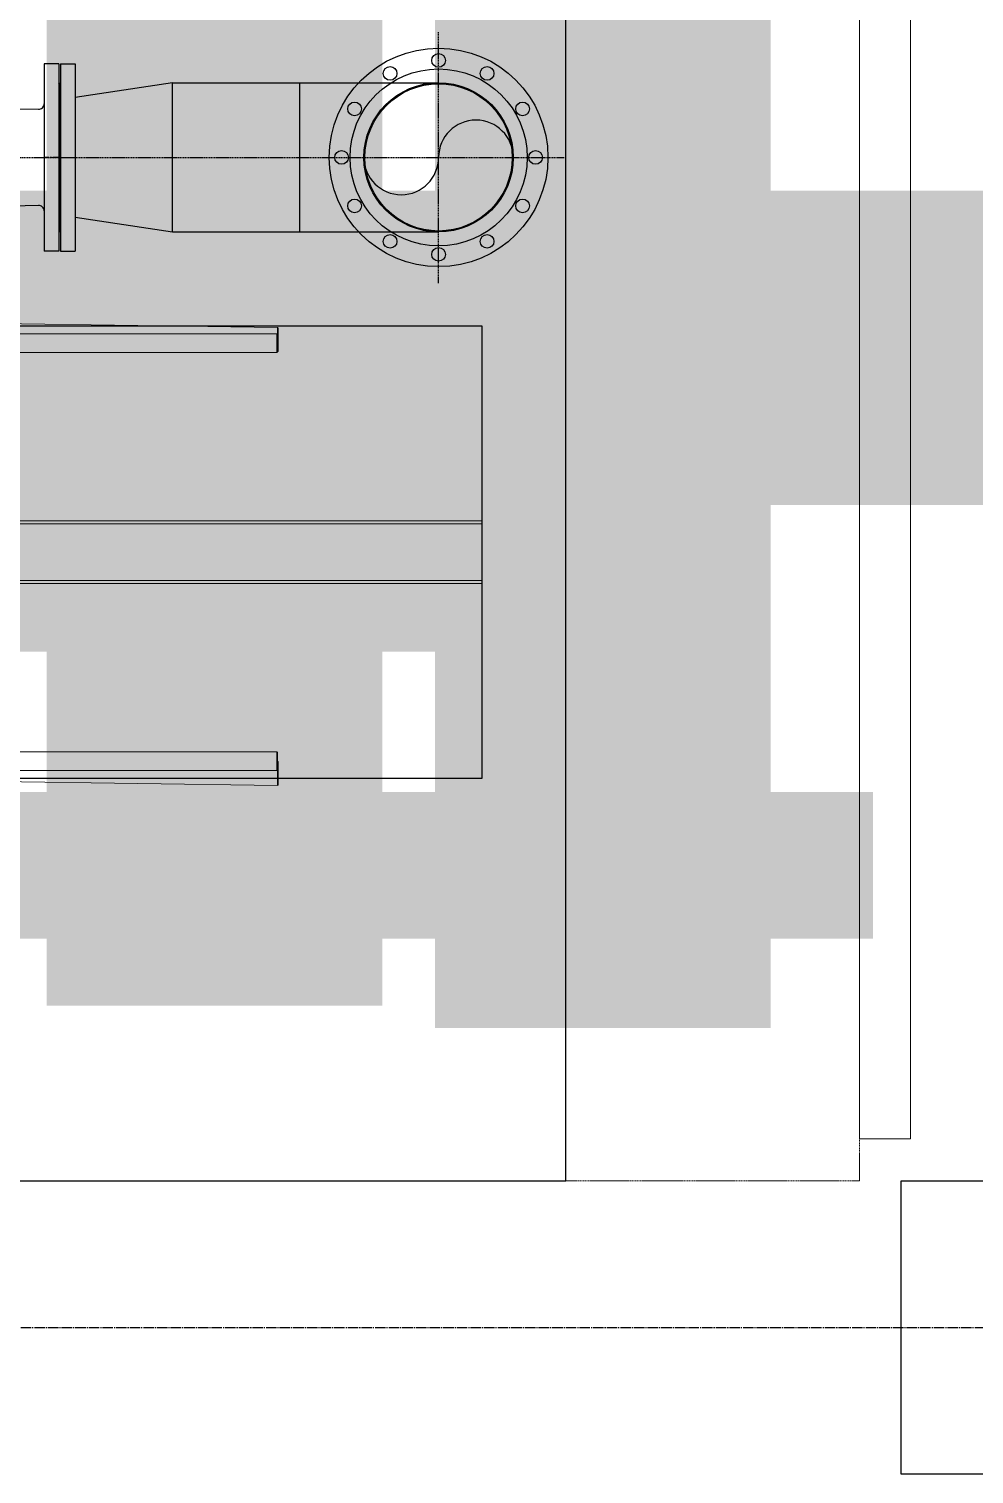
# Model space of a CAD drawing. Extents: x -3450 to 27857, y -1288 to 11880.
# Drawn here: x 1557 to 1782.4, y -35 to 309.9 of the extents above; entities that cross this region are included whole.
import ezdxf

# ---------------------------------------------------------------- set-up
doc = ezdxf.new("R2010")
doc.units = 0
for name, pattern in [('188K-SM-03-F20-MECH-EQ-Y2257103$0$CENTER', [2, 1.25, -0.25, 0.25, -0.25]), ('X-S-FAB-L20$0$COL-CEN-LIN', [3.25, 2.5, -0.25, 0.25, -0.25]), ('X-S-FAB-L20$0$HIDDEN', [0.4, 0.3, -0.1])]:
    doc.linetypes.add(name, pattern=pattern)
for name, color, linetype in [('188K-SM-03-F20-MECH-EQ-Y2257103$0$01-電力-CSA', 1, 'Continuous'), ('188K-SM-03-F20-MECH-EQ-Y2257103$0$18P7-CHWR-19-Center', 244, '188K-SM-03-F20-MECH-EQ-Y2257103$0$CENTER'), ('188K-SM-03-F20-MECH-EQ-Y2257103$0$18P7-CHWR-19-PIPE', 1, 'Continuous'), ('188K-SM-03-F20-MECH-EQ-Y2257103$0$18P7-板式熱交換器配管', 7, 'Continuous'), ('X-S-FAB-L20$0$1_l20平面圖_1_A-WALL-IN', 8, 'Continuous'), ('X-S-FAB-L20$0$BLOCK', 8, 'Continuous'), ('X-S-FAB-L20$0$CCL', 8, 'X-S-FAB-L20$0$COL-CEN-LIN'), ('X-S-FAB-L20$0$COL-S', 8, 'Continuous'), ('X-S-FAB-L20$0$HID', 5, 'X-S-FAB-L20$0$HIDDEN')]:
    doc.layers.add(name, color=color, linetype=linetype)
doc.layers.add('188K-SM-03-F20-MECH-EQ-Y2257103$0$XFM7Q20PCW-200K$0$PCW EQ', color=22, linetype='Continuous', lineweight=9)

# ---------------------------------------------------------------- blocks, each defined once
blk = doc.blocks.new('X-S-FAB-L20$0$FAB2-L05')
at = {"layer": 'X-S-FAB-L20$0$CCL'}
blk.add_line((-26880, 720.0000000000002), (1210.000034404147, 720.0000000000002), dxfattribs=at)
at = {"layer": 'X-S-FAB-L20$0$COL-S'}
blk.add_lwpolyline([(-24394.99999955296, 754.9999995528851), (-24325.00000044704, 754.9999995528851), (-24325.00000044704, 685.0000004471149), (-24394.99999955296, 685.0000004471149)], close=True, dxfattribs=at)
blk = doc.blocks.new('X-S-FAB-L20')
at = {"layer": 'X-S-FAB-L20$0$1_l20平面圖_1_A-WALL-IN', "color": 3, "lineweight": 0, "ltscale": 10, "flags": 128}
for points in [[(1754.999999999998, 1455), (1754.999999999998, 45)], [(1767.199999999998, 45), (1767.199999999998, 1455)], [(1754.999999999998, 45), (1767.199999999998, 45)]]:
    blk.add_lwpolyline(points, dxfattribs=at)
at = {"layer": 'X-S-FAB-L20$0$HID', "linetype": 'X-S-FAB-L20$0$HIDDEN', "lineweight": 0}
blk.add_lwpolyline([(-4.116972309109457e-05, 2100.000202014908), (1755.000000000001, 2100.000202014908), (1754.999999999998, 34.99987821228387), (-4.116972559131682e-05, 34.99987821228387)], close=True, dxfattribs=at)
at = {"layer": 'X-S-FAB-L20$0$BLOCK'}
blk.add_blockref('X-S-FAB-L20$0$FAB2-L05', (26159.99995883027, -720.0001213406013), dxfattribs=at)
blk = doc.blocks.new('188K-SM-03-F20-MECH-EQ-Y2257103$0$XFM7Q20PCW-200K$0$T20_FG_LC1800_15_03 - T20_FG_LC1800_15_03-V1119-CUB_L40')
for p, q in [((195.1375655125012, 6.700173493200964), (195.1375655124975, -861.299826506805)), ((200.1375655125012, 6.700173493200055), (200.1375655124975, -861.2998265068059)), ((290.1375655125012, 6.700173493193233), (290.1375655124975, -861.299826506805)), ((295.1375655125012, 6.700173493200509), (295.1375655124975, -861.2998265068059)), ((-102.3624344873606, -40.29982650665261), (-102.3624344873606, -535.2998265066503)), ((-72.36243448736423, -535.2998265066503), (-72.36243448736786, -40.29982650665261)), ((562.6375655126467, -40.29982650663396), (562.6375655126467, -535.2998265066312)), ((592.6375655126394, -535.2998265066312), (592.6375655126394, -40.29982650663396)), ((-119.3624344873569, -53.19109069576416), (-112.362434487517, -536.2998265066394)), ((616.6375655125084, -536.299826506628), (609.6375655126503, -53.19674669903225)), ((-112.3624344874988, -536.2998265066294), (-111.3624344874988, -537.2998265066294)), ((-112.3624344876625, -536.2998265067886), (-73.36243448766254, -536.2998265067886)), ((-111.3624344876625, -537.2998265067886), (-74.3624344876589, -537.2998265067881)), ((-102.3624344873606, -535.2998265066503), (-101.3624344873424, -536.2998265066499)), ((-102.3624344874988, -535.299826506805), (-72.36243448749883, -535.299826506805)), ((-101.3624344874988, -536.299826506805), (-76.63781228383232, -536.299826506805)), ((-73.36243448749156, -536.2998265066294), (-80.36243448733148, -536.2998265066544)), ((-76.35281713157019, -536.2998265067886), (-73.36243448750247, -536.2998265067886)), ((-74.3624344875061, -537.299826506639), (-73.3624344875061, -536.299826506639)), ((-73.36243448733512, -536.2998265066335), (-72.36243448735331, -535.299826506634)), ((562.6375655126467, -535.2998265066312), (563.6375655126467, -536.2998265066312)), ((562.6375655126612, -535.2998265066153), (563.6375655126612, -536.2998265066321)), ((592.6375655125012, -535.2998265068031), (562.6375655125012, -535.2998265068031)), ((591.6375655125012, -536.2998265068031), (563.6375655125012, -536.2998265068031)), ((570.6375655126576, -536.2998265066353), (577.6375655124975, -536.299826506628)), ((577.6375655125012, -536.2998265066203), (578.637565512483, -537.2998265066371)), ((577.6375655124975, -536.299826506628), (578.6375655124975, -537.299826506628)), ((616.6375655123375, -536.2998265067868), (577.6375655123375, -536.2998265067868)), ((615.6375655123411, -537.2998265067868), (578.6375655123375, -537.2998265067868)), ((591.6375655126576, -536.2998265066312), (592.6375655126394, -535.2998265066312)), ((615.6375655124939, -537.2998265066371), (616.6375655124903, -536.2998265066203)), ((615.6375655125084, -537.2998265066276), (616.6375655125084, -536.299826506628)), ((195.1375655124975, -861.299826506805), (295.1375655124975, -861.2998265068059))]:
    blk.add_line(p, q)
blk = doc.blocks.new('188K-SM-03-F20-MECH-EQ-Y2257103$0$法蘭-ANSI 150-200A-正視-派肯')
for p, q in [((171.4499999999998, 26.80000000000018), (-171.4499999999998, 26.80000000000018)), ((-171.4499999999998, 26.80000000000018), (-171.4499999999998, 0)), ((-134.8500000000004, 28.40000000000009), (-136.4500000000016, 26.80000000000018)), ((134.8500000000004, 28.40000000000009), (-134.8500000000004, 28.40000000000009)), ((-134.8500000000004, 28.40000000000009), (-134.8500000000004, 28.40000000000009)), ((134.8500000000004, 28.40000000000009), (136.4500000000007, 26.80000000000018)), ((134.8500000000004, 28.40000000000009), (134.8500000000004, 28.40000000000009)), ((171.4499999999998, 26.80000000000018), (171.4499999999998, 0)), ((171.4499999999998, 0), (-171.4499999999998, 0))]:
    blk.add_line(p, q)
at = {"color": 8, "linetype": '188K-SM-03-F20-MECH-EQ-Y2257103$0$CENTER', "lineweight": -3, "ltscale": 10}
blk.add_line((0, 28.40000000000009), (0, 0), dxfattribs=at)
blk = doc.blocks.new('188K-SM-03-F20-MECH-EQ-Y2257103$0$Reducer 250A X 200A')
at = {"color": 0, "linetype": 'ByBlock'}
blk.add_lwpolyline([(0, 136.5499999999993), (0, -136.5499999999993), (177.7999999999884, -109.5499999999993), (177.7999999999884, 109.5499999999993), (0, 136.5499999999993)], dxfattribs=at)
blk = doc.blocks.new('*U295')
blk.add_circle((0, 0), 12.5)
blk = doc.blocks.new('*U294')
at = {"color": 0, "linetype": 'ByBlock', "lineweight": -2, "transparency": 16777216}
for p, rotation in [((28970.50301065244, -18249.87872999213), 269.9999999999999), ((28881.75301065244, -18273.65922082039), 299.9999999999998), ((29059.25301065244, -18273.65922082039), 239.9999999999999), ((28816.7835014807, -18338.62872999213), 329.9999999999999), ((29124.22251982417, -18338.62872999213), 209.9999999999999), ((29148.00301065244, -18427.37872999213), 180), ((28816.7835014807, -18516.12872999213), 29.99999999999999), ((29124.22251982417, -18516.12872999213), 149.9999999999999), ((28881.75301065244, -18581.09823916387), 59.99999999999996), ((29059.25301065244, -18581.09823916387), 119.9999999999999), ((28970.50301065244, -18604.87872999213), 89.99999999999997)]:
    blk.add_blockref('*U295', p, dxfattribs=dict(at, rotation=rotation))
blk.add_blockref('*U295', (28793.00301065244, -18427.37872999213), dxfattribs=at)
blk = doc.blocks.new('188K-SM-03-F20-MECH-EQ-Y2257103$0$法蘭-250A-上視-派肯')
for radius in [200, 162, 134.75]:
    blk.add_circle((0, 0), radius)
blk.add_blockref('*U294', (-28970.50301065244, 18427.37872999213))
blk = doc.blocks.new('188K-SM-03-F20-MECH-EQ-Y2257103$0$18P7-板式熱交換器配管-標準型')
at = {"layer": '188K-SM-03-F20-MECH-EQ-Y2257103$0$18P7-CHWR-19-Center', "ltscale": 0.01}
for p, q in [((-112.9900082323365, -51.9999832764297, -59.99999999999995), (-112.9900082323365, -97.9999832764297, -59.99999999999995)), ((102.9900012048165, -74.99999667585507, 9.138329941891534), (-135.9900082323365, -74.99998231136851, -64.97953486345932))]:
    blk.add_line(p, q, dxfattribs=at)
at = {"layer": '188K-SM-03-F20-MECH-EQ-Y2257103$0$18P7-CHWR-19-PIPE'}
for p, q in [((-64.28493667935982, -61.3449832764297, -59.99999999999993), (-112.9900082323365, -61.3449832764297, -59.99999999999993)), ((-87.5900082323351, -61.34498327643087, -59.99999999999995), (-87.5900082323351, -88.65498327642854, -59.99999999999995)), ((-64.28493667935982, -88.6549832764297, -59.99999999999993), (-112.9900082323365, -88.6549832764297, -59.99999999999993))]:
    blk.add_line(p, q, dxfattribs=at)
at = {"layer": '188K-SM-03-F20-MECH-EQ-Y2257103$0$18P7-CHWR-19-PIPE', "ltscale": 0.01}
for p, q in [((-39.86464155439171, -66.20240315174306, -59.99999999999993), (-26.13113383299788, -65.88455458051612, -59.99999999999993)), ((-26.13113383299788, -84.11543522890861, -59.99999999999993), (-39.86464155439171, -83.79758665768168, -59.99999999999993))]:
    blk.add_line(p, q, dxfattribs=at)
at = {"layer": '188K-SM-03-F20-MECH-EQ-Y2257103$0$18P7-CHWR-19-PIPE'}
blk.add_circle((-112.9900082323365, -74.9999832764297, -59.99999999999995), 13.65499999999875, dxfattribs=at)
for centre, radius, start, end in [((-39.82493667936069, -65.20121643437597, -59.99999999999993), 1, 180, 271.3258179524106), ((-106.1625082323299, -74.9999832764297, -59.99999999999995), 6.827499999999326, 0, 180), ((-119.817508232336, -74.9999832764297, -59.99999999999995), 6.827499999999326, 180, 0), ((-39.82493667936069, -84.79877337504877, -59.99999999999993), 1, 88.67418204758941, 180)]:
    blk.add_arc(centre, radius, start, end, dxfattribs=at)
at = {"layer": '188K-SM-03-F20-MECH-EQ-Y2257103$0$18P7-CHWR-19-PIPE', "xscale": 0.1000000000000001, "yscale": 0.1000000000000001, "zscale": 0.1000000000000001}
for name, p in [('188K-SM-03-F20-MECH-EQ-Y2257103$0$法蘭-250A-上視-派肯', (-112.9900082323365, -74.9999832764297, -59.99999999999995)), ('188K-SM-03-F20-MECH-EQ-Y2257103$0$Reducer 250A X 200A', (-64.28493667935982, -74.99999490471237, -59.99999999999993))]:
    blk.add_blockref(name, p, dxfattribs=at)
at = {"layer": '188K-SM-03-F20-MECH-EQ-Y2257103$0$18P7-CHWR-19-PIPE', "zscale": 0.1}
for p, xscale, yscale, rotation in [((-46.50493667936098, -74.99999490471237, -59.99999999999993), 0.1, 0.1, 270), ((-40.82493667936069, -74.99999490471237, -59.99999999999993), -0.1000000000000001, 0.1000000000000001, 90)]:
    blk.add_blockref('188K-SM-03-F20-MECH-EQ-Y2257103$0$法蘭-ANSI 150-200A-正視-派肯', p, dxfattribs=dict(at, xscale=xscale, yscale=yscale, rotation=rotation))
blk = doc.blocks.new('188K-SM-03-F20-MECH-EQ-Y2257103')
at = {"ltscale": 1000}
for points in [[(1684.999959276982, 34.99987821228387), (1684.999959276938, 1890.447253907372), (1384.999959277317, 1890.447253907365), (1384.99995927736, 34.9998782122766)], [(1664.999959276982, 238.9998370425325), (1664.999959276982, 130.9998370425325), (1404.999959276982, 130.9998370425398), (1404.999959276982, 238.9998370425398)]]:
    blk.add_lwpolyline(points, close=True, dxfattribs=at)
at = {"layer": '188K-SM-03-F20-MECH-EQ-Y2257103$0$01-電力-CSA', "color": 3, "ltscale": 1000}
for points, const_width in [([(1693.806477104488, 71.45454393213004), (1693.806477104488, 2528.537112346232)], 80), ([(1432.328025869353, 178.7719266301601), (1701.212738955755, 178.7719266301528)], 35)]:
    blk.add_lwpolyline(points, dxfattribs=dict(at, const_width=const_width))
at = {"layer": '188K-SM-03-F20-MECH-EQ-Y2257103$0$01-電力-CSA', "color": 4, "ltscale": 1000}
for points, const_width in [([(1601.212738955769, 76.80210997256927), (1601.212738955769, 1896.719944117001)], 80), ([(1432.328025869484, 229.921926630067), (1601.212738955755, 229.9219266300634)], 35)]:
    blk.add_lwpolyline(points, dxfattribs=dict(at, const_width=const_width))
at = {"layer": '188K-SM-03-F20-MECH-EQ-Y2257103$0$01-電力-CSA', "color": 5, "ltscale": 1000, "const_width": 75}
blk.add_lwpolyline([(2141.114686763581, 233.770387637046), (1509.927826166179, 233.770387637046), (1509.927826166179, 233.770387637046)], dxfattribs=at)
at = {"layer": '188K-SM-03-F20-MECH-EQ-Y2257103$0$01-電力-CSA', "color": 217, "ltscale": 1000, "true_color": 0x93278f, "const_width": 35}
blk.add_lwpolyline([(1432.328025869382, 110.2271506952548), (1758.270803041185, 110.2271506952484)], dxfattribs=at)
at = {"layer": '188K-SM-03-F20-MECH-EQ-Y2257103$0$18P7-板式熱交換器配管', "xscale": 1.303552922598451, "yscale": 1.303552922598451, "zscale": 1.303552922598451, "rotation": 180}
blk.add_blockref('188K-SM-03-F20-MECH-EQ-Y2257103$0$18P7-板式熱交換器配管-標準型', (1507.363927030108, 181.4254720767818, 18.21317535590701), dxfattribs=at)
at = {"layer": '188K-SM-03-F20-MECH-EQ-Y2257103$0$XFM7Q20PCW-200K$0$PCW EQ', "xscale": -0.15, "yscale": 0.15, "zscale": 0.15, "rotation": 90}
blk.add_blockref('188K-SM-03-F20-MECH-EQ-Y2257103$0$XFM7Q20PCW-200K$0$T20_FG_LC1800_15_03 - T20_FG_LC1800_15_03-V1119-CUB_L40', (1535.804985300965, 221.7704718694091), dxfattribs=at)

msp = doc.modelspace()

# ---------------------------------------------------------------- block references
for name in ['X-S-FAB-L20', '188K-SM-03-F20-MECH-EQ-Y2257103']:
    msp.add_blockref(name, (0, 0))

doc.saveas('drawing.dxf')
